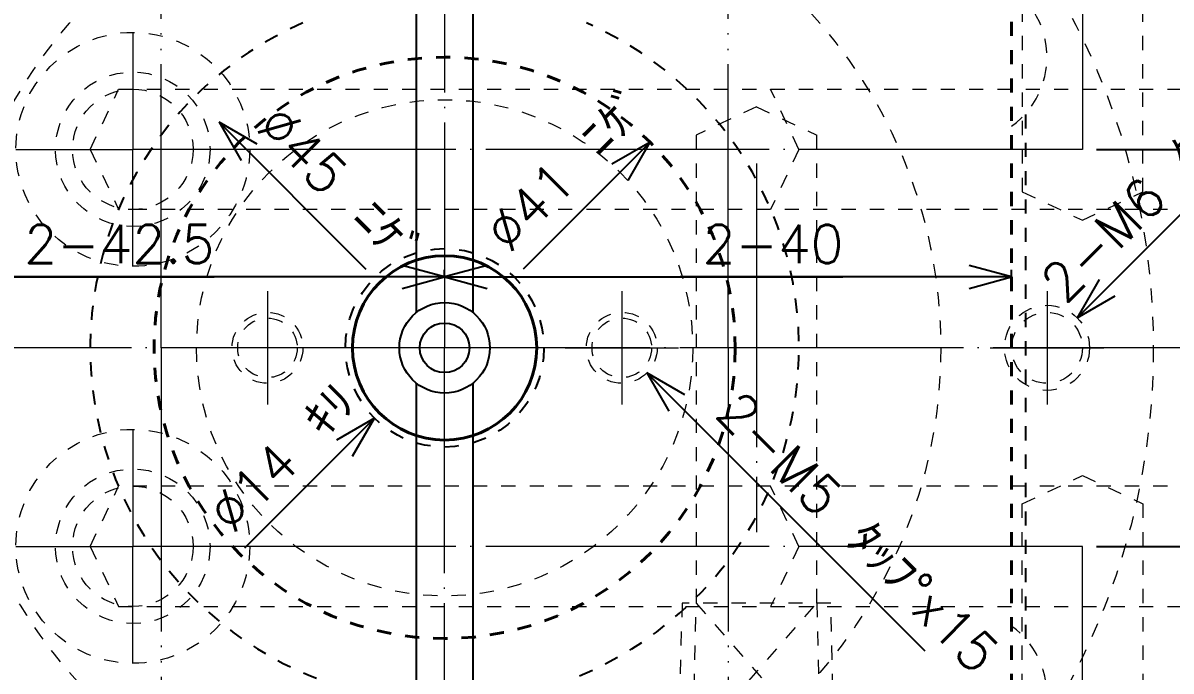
# Model space of a CAD drawing. Extents: x -178 to 604, y -587 to 345.
# Drawn here: x 370.2 to 451.3, y -22.8 to 22.9 of the extents above; entities that cross this region are included whole.
import ezdxf

# ---------------------------------------------------------------- set-up
doc = ezdxf.new("R2010")
doc.units = 0
doc.header["$MEASUREMENT"] = 0
for name, pattern in [('BORDER', [22, 20, -1, 0, -1]), ('DIVIDE', [23, 20, -1, 0, -1, 0, -1]), ('PHANTOM', [35, 30, -1, 1, -1, 1, -1]), ('STITCH', [2, 1, -1])]:
    doc.linetypes.add(name, pattern=pattern)
for name, color, linetype in [('1', 7, 'Continuous'), ('11', 7, 'Continuous'), ('12', 7, 'Continuous'), ('20', 7, 'Continuous'), ('5', 7, 'Continuous'), ('寸法線', 7, 'Continuous')]:
    doc.layers.add(name, color=color, linetype=linetype)
doc.styles.get("Standard").update_dxf_attribs({"font": 'txt', "bigfont": 'extfont'})
doc.dimstyles.new('VELDIM1', dxfattribs={"dimtxt": 2.69875, "dimasz": 3.000166, "dimexe": 0.5, "dimexo": 0.0625, "dimgap": 0.09, "dimtad": 0, "dimdec": 3, "dimdsep": 46, "dimtxsty": 'Standard', "dimcen": 0.09, "dimdle": 2, "dimadec": 0, "dimazin": 0, "dimtfac": 1, "dimtdec": 4, "dimtofl": 0, "dimtmove": 0, "dimatfit": 3, "dimfxl": 1, "dimtolj": 1, "dimtzin": 0, "dimarcsym": 0})
doc.dimstyles.new('VELDIM2', dxfattribs={"dimtxt": 2.69875, "dimasz": 3.000166, "dimexe": 1.25, "dimexo": 0.0625, "dimgap": 0.09, "dimtad": 0, "dimdec": 3, "dimdsep": 46, "dimtxsty": 'Standard', "dimcen": 0.09, "dimdle": 5, "dimadec": 0, "dimazin": 0, "dimtfac": 1, "dimtdec": 4, "dimtofl": 0, "dimtmove": 0, "dimatfit": 3, "dimfxl": 1, "dimtolj": 1, "dimtzin": 0, "dimarcsym": 0})
doc.dimstyles.new('VELDIM5', dxfattribs={"dimtxt": 2.69875, "dimasz": 3, "dimexe": 0.5, "dimexo": 0.0625, "dimgap": 0.09, "dimtad": 0, "dimdec": 3, "dimdsep": 46, "dimtxsty": 'Standard', "dimcen": 0.09, "dimdle": 3, "dimadec": 0, "dimazin": 0, "dimtfac": 1, "dimtdec": 4, "dimtofl": 0, "dimtmove": 0, "dimatfit": 3, "dimfxl": 1, "dimtolj": 1, "dimtzin": 0, "dimarcsym": 0})
doc.dimstyles.new('VELDIM6', dxfattribs={"dimtxt": 2.69875, "dimasz": 3, "dimexe": 1.25, "dimexo": 0.0625, "dimgap": 0.09, "dimtad": 0, "dimdec": 3, "dimdsep": 46, "dimtxsty": 'Standard', "dimcen": 0.09, "dimdle": 5, "dimadec": 0, "dimazin": 0, "dimtfac": 1, "dimtdec": 4, "dimtofl": 0, "dimtmove": 0, "dimatfit": 3, "dimfxl": 1, "dimtolj": 1, "dimtzin": 0, "dimarcsym": 0})

# ---------------------------------------------------------------- blocks, each defined once
blk = doc.blocks.new('*D39')
at = {"color": 0}
for p, q in [((403, 5.804), (400, 5)), ((440, 5), (437, 5.804)), ((400, 5), (400, 5.5)), ((400, 5), (428.104, 5)), ((400, 5), (416.608, 5)), ((400, 5), (403, 5)), ((400, 5), (403, 4.196)), ((440, 5), (416.608, 5)), ((440, 5), (428.104, 5)), ((440, 5), (437, 5)), ((437, 4.196), (440, 5)), ((440, 5), (440, 5.5))]:
    blk.add_line(p, q, dxfattribs=at)
blk.add_text('2-40', height=2.6987, dxfattribs=at).set_placement((418.195, 5.976))
blk = doc.blocks.new('CLUMP19')
at = {"layer": '12', "linetype": 'STITCH', "lineweight": 13}
for p, q in [((416.75, -18), (416.5, -28)), ((427.25, -18), (416.75, -18)), ((417.5, -28), (426.25, -18)), ((417.5, -28), (417.75, -18)), ((417.75, -18), (426.5, -28)), ((426.25, -18), (426.5, -28)), ((427.5, -28), (427.25, -18)), ((416.5, -28), (417.5, -28)), ((426.5, -28), (427.5, -28))]:
    blk.add_line(p, q, dxfattribs=at)
blk = doc.blocks.new('CLUMP18')
at = {"layer": '12', "linetype": 'STITCH', "lineweight": 13}
blk.add_blockref('CLUMP19', (0, 0), dxfattribs=at)
blk = doc.blocks.new('*D48')
at = {"color": 0}
for p, q in [((424.749, -24.749), (432.322, -32.322)), ((427.439, -26.302), (424.749, -24.749)), ((424.749, -24.749), (426.302, -27.439))]:
    blk.add_line(p, q, dxfattribs=at)
blk.add_text('%%c70', height=2.6987, rotation=315, dxfattribs=at).set_placement((428.463, -26.892))
blk = doc.blocks.new('*D49')
at = {"color": 0}
for p, q in [((414.268, -1.768), (433.875, -21.375)), ((416.958, -3.321), (414.268, -1.768)), ((414.268, -1.768), (415.821, -4.458))]:
    blk.add_line(p, q, dxfattribs=at)
blk.add_text('2-M5 ﾀｯﾌ%%dx15', height=2.69875, rotation=315, dxfattribs=at).set_placement((418.999, -4.742))
blk = doc.blocks.new('*D50')
at = {"color": 0}
for p, q in [((435.355, -35.355), (444.257, -44.257)), ((438.045, -36.908), (435.355, -35.355)), ((435.355, -35.355), (436.908, -38.045))]:
    blk.add_line(p, q, dxfattribs=at)
blk.add_text('%%c100', height=2.6987, rotation=315, dxfattribs=at).set_placement((439.159, -37.587))
blk = doc.blocks.new('*D553')
at = {"color": 0}
for p, q in [((446, -14), (474, -14)), ((474, -14), (502, -14)), ((502, -14), (528.413, -14))]:
    blk.add_line(p, q, dxfattribs=at)
blk.add_text('14', height=2.6987, dxfattribs=at).set_placement((530, -15.111))
blk = doc.blocks.new('CLUMP341')
at = {"layer": '11', "color": 5, "linetype": 'PHANTOM', "lineweight": 5}
for p, q in [((442.5, 4), (442.5, -4)), ((438.5, 0), (446.5, 0))]:
    blk.add_line(p, q, dxfattribs=at)
at = {"layer": '11', "linetype": 'STITCH', "lineweight": 13}
blk.add_circle((442.5, 0), 3, dxfattribs=at)
at = {"layer": '11', "color": 5, "linetype": 'STITCH', "lineweight": 5}
blk.add_circle((442.5, 0), 2.5, dxfattribs=at)
blk = doc.blocks.new('CLUMP342')
at = {"layer": '11', "color": 5, "linetype": 'PHANTOM', "lineweight": 5}
for p, q in [((412.5, 4), (412.5, -4)), ((408.5, 0), (416.5, 0))]:
    blk.add_line(p, q, dxfattribs=at)
at = {"layer": '11', "linetype": 'STITCH', "lineweight": 13}
blk.add_circle((412.5, 0), 2.5, dxfattribs=at)
at = {"layer": '11', "color": 5, "linetype": 'STITCH', "lineweight": 5}
blk.add_circle((412.5, 0), 2.1, dxfattribs=at)
blk = doc.blocks.new('*D633')
at = {"color": 0}
for p, q in [((444.621, 2.121), (460.377, 17.877)), ((446.174, 4.811), (444.621, 2.121)), ((444.621, 2.121), (447.311, 3.674))]:
    blk.add_line(p, q, dxfattribs=at)
blk.add_text('2-M6 ﾀｯﾌ%%dx15', height=2.69875, rotation=45, dxfattribs=at).set_placement((443.744, 3.002))
blk = doc.blocks.new('*D648')
at = {"color": 0}
for p, q in [((432, 75), (464.667, 75)), ((464.667, 75), (497.333, 75)), ((497.333, 75), (528.413, 75))]:
    blk.add_line(p, q, dxfattribs=at)
blk.add_text('75', height=2.6987, dxfattribs=at).set_placement((530, 73.889))
blk = doc.blocks.new('*D649')
at = {"color": 0}
for p, q in [((446, 14), (474, 14)), ((474, 14), (502, 14)), ((502, 14), (528.413, 14))]:
    blk.add_line(p, q, dxfattribs=at)
blk.add_text('14', height=2.6987, dxfattribs=at).set_placement((530, 12.889))
blk = doc.blocks.new('*D654')
at = {"color": 0}
for p, q in [((414.496, 14.496), (405.549, 5.549)), ((414.496, 14.496), (411.806, 12.943)), ((412.943, 11.806), (414.496, 14.496))]:
    blk.add_line(p, q, dxfattribs=at)
blk.add_text('%%c41 ﾆｹﾞ', height=2.6987, rotation=45, dxfattribs=at).set_placement((404.531, 6.567))
blk = doc.blocks.new('*D717')
at = {"color": 0}
for p, q in [((448.5, 134), (475.667, 134)), ((475.667, 134), (502.833, 134)), ((502.833, 134), (528.413, 134))]:
    blk.add_line(p, q, dxfattribs=at)
blk.add_text('134', height=2.6987, dxfattribs=at).set_placement((530, 132.889))
blk = doc.blocks.new('*D852')
at = {"color": 0}
for p, q in [((448.5, -134), (475.667, -134)), ((475.667, -134), (502.833, -134)), ((502.833, -134), (528.413, -134))]:
    blk.add_line(p, q, dxfattribs=at)
blk.add_text('134', height=2.6987, dxfattribs=at).set_placement((530, -135.111))
blk = doc.blocks.new('CLUMP481')
at = {"layer": '12', "linetype": 'STITCH', "lineweight": 13}
for radius in [8.25, 5.45]:
    blk.add_circle((378, 14), radius, dxfattribs=at)
blk = doc.blocks.new('CLUMP480')
at = {"layer": '12', "color": 5, "linetype": 'BORDER', "lineweight": 5}
for p in [(378, 22.25), (369.75, 14), (378, 5.75), (386.25, 14)]:
    blk.add_line(p, (378, 14), dxfattribs=at)
at = {"layer": '12', "linetype": 'DIVIDE', "lineweight": 13}
blk.add_blockref('CLUMP481', (0, 0), dxfattribs=at)
blk = doc.blocks.new('CLUMP487')
at = {"layer": '12', "linetype": 'STITCH', "lineweight": 13}
for radius in [8.25, 5.45]:
    blk.add_circle((378, -14), radius, dxfattribs=at)
blk = doc.blocks.new('CLUMP486')
at = {"layer": '12', "color": 5, "linetype": 'BORDER', "lineweight": 5}
for p in [(378, -5.75), (369.75, -14), (378, -22.25), (386.25, -14)]:
    blk.add_line(p, (378, -14), dxfattribs=at)
at = {"layer": '12', "linetype": 'DIVIDE', "lineweight": 13}
blk.add_blockref('CLUMP487', (0, 0), dxfattribs=at)
blk = doc.blocks.new('CLUMP509')
at = {"layer": '11', "color": 5, "linetype": 'PHANTOM', "lineweight": 5}
for p, q in [((387.5, 4), (387.5, -4)), ((391.5, 0), (383.5, 0))]:
    blk.add_line(p, q, dxfattribs=at)
at = {"layer": '11', "linetype": 'STITCH', "lineweight": 13}
blk.add_circle((387.5, 0), 2.5, dxfattribs=at)
at = {"layer": '11', "color": 5, "linetype": 'STITCH', "lineweight": 5}
blk.add_circle((387.5, 0), 2.1, dxfattribs=at)
blk = doc.blocks.new('*D934')
at = {"color": 0}
for p, q in [((395.05, -4.95), (385.878, -14.122)), ((395.05, -4.95), (392.36, -6.503)), ((393.497, -7.64), (395.05, -4.95))]:
    blk.add_line(p, q, dxfattribs=at)
blk.add_text('%%c14 ｷﾘ', height=2.6987, rotation=45, dxfattribs=at).set_placement((384.999, -13.244))
blk = doc.blocks.new('*D938')
at = {"color": 0}
for p, q in [((360.5, 5.804), (357.5, 5)), ((400, 5), (397, 5.804)), ((357.5, 4), (357.5, 5.5)), ((357.5, 5), (383.746, 5)), ((357.5, 5), (368.747, 5)), ((357.5, 5), (360.5, 5)), ((357.5, 5), (360.5, 4.196)), ((400, 5), (368.747, 5)), ((400, 5), (383.746, 5)), ((400, 5), (397, 5)), ((397, 4.196), (400, 5)), ((400, 5), (400, 5.5))]:
    blk.add_line(p, q, dxfattribs=at)
blk.add_text('2-42.5', height=2.6987, dxfattribs=at).set_placement((370.335, 5.976))
blk = doc.blocks.new('*D949')
at = {"color": 0}
for p, q in [((384.089, 15.909), (394.45, 5.549)), ((386.779, 14.356), (384.089, 15.909)), ((384.089, 15.909), (385.642, 13.219))]:
    blk.add_line(p, q, dxfattribs=at)
blk.add_text('%%c45 ﾆｹﾞ', height=2.6987, rotation=315.00462, dxfattribs=at).set_placement((386.565, 15.469))

msp = doc.modelspace()

# ---------------------------------------------------------------- linework, layer by layer
at = {"layer": '1', "color": 1, "linetype": 'DIVIDE', "lineweight": 13}
for p, q in [((380, 0), (380, 40)), ((420, 0), (420, 40)), ((380, 0), (380, -40)), ((420, 0), (420, -40))]:
    msp.add_line(p, q, dxfattribs=at)
at = {"layer": '11', "linetype": 'STITCH', "lineweight": 40}
msp.add_line((440, -28), (440, 24), dxfattribs=at)
at = {"layer": '11', "linetype": 'STITCH', "lineweight": 13}
msp.add_circle((400, 0), 17.5, dxfattribs=at)
at = {"layer": '11', "lineweight": 25}
for radius in [3.1935, 1.75]:
    msp.add_circle((400, 0), radius, dxfattribs=at)
at = {"layer": '11', "linetype": 'STITCH', "lineweight": 25}
msp.add_arc((400, 0), 25, 113.578178, 66.421822, dxfattribs=at)
at = {"layer": '12', "linetype": 'STITCH', "lineweight": 13}
for p, q in [((440.75, 100), (440.75, 11)), ((449.25, 11), (449.25, 100)), ((375, 14), (377, 18.25)), ((377, 18.25), (455, 18.25)), ((425, 14), (423, 18.25)), ((422, 17), (417.75, 15)), ((422, 17), (426.25, 15)), ((417.75, 15), (417.75, -18)), ((426.25, -18), (426.25, 15)), ((375, 14), (377, 9.75)), ((425, 14), (423, 9.75)), ((440.75, 11), (445, 9)), ((445, 9), (449.25, 11)), ((455, 9.75), (377, 9.75)), ((440.75, -11), (445, -9)), ((445, -9), (449.25, -11)), ((375, -14), (377, -9.75)), ((455, -9.75), (377, -9.75)), ((425, -14), (423, -9.75)), ((440.75, -100), (440.75, -11)), ((449.25, -11), (449.25, -100)), ((375, -14), (377, -18.25)), ((425, -14), (423, -18.25)), ((377, -18.25), (455, -18.25))]:
    msp.add_line(p, q, dxfattribs=at)
at = {"layer": '12', "color": 5, "linetype": 'BORDER', "lineweight": 5}
for p, q in [((445, 90), (445, 14)), ((445, 14), (386.25, 14)), ((422, 13), (422, -13)), ((445, -14), (386.25, -14)), ((445, -90), (445, -14))]:
    msp.add_line(p, q, dxfattribs=at)
at = {"layer": '12', "linetype": 'STITCH', "lineweight": 13}
for centre in [(378, 14), (378, -14)]:
    msp.add_circle(centre, 4.25, dxfattribs=at)
at = {"layer": '20', "linetype": 'STITCH', "lineweight": 25}
msp.add_line((441, -20.5314), (441, 16.5314), dxfattribs=at)
at = {"layer": '20', "color": 5, "linetype": 'BORDER', "lineweight": 5}
for p, q in [((400, 0), (275, 0)), ((525, 0), (400, 0))]:
    msp.add_line(p, q, dxfattribs=at)
at = {"layer": '20', "linetype": 'STITCH', "lineweight": 13}
for radius in [50, 35]:
    msp.add_circle((400, 0), radius, dxfattribs=at)
at = {"layer": '20', "linetype": 'STITCH', "lineweight": 25}
msp.add_circle((400, 0), 7, dxfattribs=at)
at = {"layer": '20', "lineweight": 40}
msp.add_circle((400, 0), 6.5, dxfattribs=at)
at = {"layer": '20', "linetype": 'STITCH', "lineweight": 13}
for centre, start, end in [((436.5, 20.5), 305.685335, 144.314665), ((436.5, -24.5), 215.685335, 54.314665)]:
    msp.add_arc(centre, 6, start, end, dxfattribs=at)
at = {"layer": '5', "color": 5, "linetype": 'BORDER', "lineweight": 5}
for p in [(400, 38), (400, -38)]:
    msp.add_line(p, (400, 0), dxfattribs=at)
at = {"layer": '5', "lineweight": 25}
for p, q in [((398, 30.5), (398, 2.4897)), ((402, 30.5), (402, 2.4897)), ((398, -2.4897), (398, -30.5)), ((402, -2.4897), (402, -30.5))]:
    msp.add_line(p, q, dxfattribs=at)
at = {"layer": '5', "linetype": 'STITCH', "lineweight": 40}
msp.add_circle((400, 0), 20.5, dxfattribs=at)

# ---------------------------------------------------------------- block references
at = {"layer": '11', "linetype": 'PHANTOM', "lineweight": 13}
for name in ['CLUMP509', 'CLUMP342', 'CLUMP341']:
    msp.add_blockref(name, (0, 0), dxfattribs=at)
at = {"layer": '12', "lineweight": 13}
for name in ['CLUMP480', 'CLUMP486', 'CLUMP18']:
    msp.add_blockref(name, (0, 0), dxfattribs=at)

# ---------------------------------------------------------------- dimensions: what is measured, and where the dimension line sits
at = {"layer": '寸法線', "color": 5, "lineweight": 5}
for feature_location, offset, origin, picture, middle in [((448.5, 134), (76.5, -134), (530, 134), '*D717', (530, 134)), ((432, 75), (93, -75), (530, 75), '*D648', (530, 75)), ((446, 14), (79, -14), (530, 14), '*D649', (530, 14)), ((446, -14), (79, 14), (530, -14), '*D553', (530, -14)), ((448.5, -134), (76.5, 134), (530, -134), '*D852', (530, -134))]:
    dim = msp.add_ordinate_dim(feature_location=feature_location, offset=offset, dtype=0, origin=origin, dimstyle='VELDIM1', dxfattribs=at)
    dim.commit()
    dim.dimension.update_dxf_attribs({"geometry": picture, "text_midpoint": middle})
for p1, p2, dimstyle, picture, middle in [((364.6447, 35.3553), (435.3553, -35.3553), 'VELDIM6', '*D50', (442.1445, -41.315)), ((375.2513, 24.7487), (424.7487, -24.7487), 'VELDIM2', '*D48', (430, -30))]:
    dim = msp.add_diameter_dim_2p(p1=p1, p2=p2, dimstyle=dimstyle, dxfattribs=at)
    dim.commit()
    dim.dimension.update_dxf_attribs({"geometry": picture, "text_midpoint": middle, "dimtype": 131})
for p1, p2, text, dimstyle, picture, middle in [((440.3787, -2.1213), (444.6213, 2.1213), '2-M<> ﾀｯﾌ%%dx15', 'VELDIM2', '*D633', (455, 10)), ((385.5043, -14.4957), (414.4957, 14.4957), '%%c<> ﾆｹﾞ', 'VELDIM6', '*D654', (410, 10)), ((415.9112, -15.9086), (384.0888, 15.9086), '%%c<> ﾆｹﾞ', 'VELDIM6', '*D949', (390, 10)), ((404.9497, 4.9497), (395.0503, -4.9497), '%%c<> ｷﾘ', 'VELDIM2', '*D934', (390, -10)), ((410.7322, 1.7678), (414.2678, -1.7678), '2-M<> ﾀｯﾌ%%dx15', 'VELDIM2', '*D49', (425.2434, -13.4977))]:
    dim = msp.add_diameter_dim_2p(p1=p1, p2=p2, text=text, dimstyle=dimstyle, dxfattribs=at)
    dim.commit()
    dim.dimension.update_dxf_attribs({"geometry": picture, "text_midpoint": middle, "dimtype": 131})
for p2, picture, middle in [((357.5, 4), '*D938', (376.2469, 5)), ((440, 5), '*D39', (422.3558, 5))]:
    dim = msp.add_linear_dim(base=(400, 5), p1=(400, 5), p2=p2, text='2-<>', dimstyle='VELDIM5', dxfattribs=at)
    dim.commit()
    dim.dimension.update_dxf_attribs({"geometry": picture, "text_midpoint": middle, "dimtype": 128})

doc.saveas('drawing.dxf')
